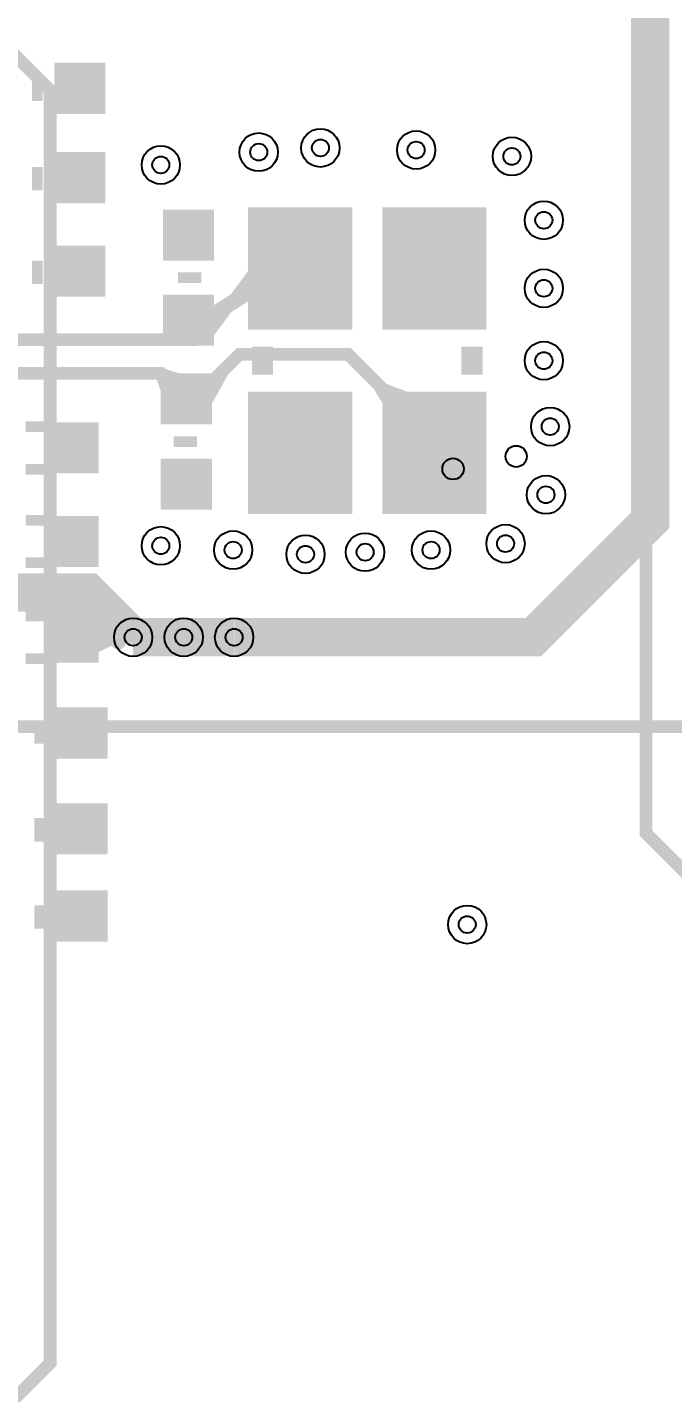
# Model space of a CAD drawing. Extents: x 295 to 3725, y 67 to 3582.
# Drawn here: x 2725 to 3029, y 1305 to 1947 of the extents above; entities that cross this region are included whole.
import ezdxf

# ---------------------------------------------------------------- set-up
doc = ezdxf.new("R2010")
doc.units = 9
for name, color, linetype, true_color in [('BottomLayer', 7, 'Continuous', 0x0000ff), ('Document', 7, 'Continuous', 0xffffff), ('Hole', 7, 'Continuous', 0x222222), ('Inner1', 7, 'Continuous', 0x999966), ('Inner2', 7, 'Continuous', 0x008000), ('Multi-Layer', 7, 'Continuous', 0xc0c0c0), ('TopLayer', 7, 'Continuous', 0xff0000), ('TopPasteMaskLayer', 7, 'Continuous', 0x808080), ('TopSilkLayer', 7, 'Continuous', 0xffcc00), ('TopSolderMaskLayer', 7, 'Continuous', 0x800080)]:
    doc.layers.add(name, color=color, linetype=linetype, true_color=true_color)

msp = doc.modelspace()

# ---------------------------------------------------------------- hatches: boundary and pattern name
at = {"layer": 'BottomLayer'}
msp.add_hatch(color=256, dxfattribs=at).paths.add_polyline_path([(2775.56, 1668.98), (2766.02, 1659.44), (2764.21, 1666.54), (2768.46, 1670.79)])
at = {"layer": 'TopLayer'}
for points in [[(2761, 1907), (2739, 1907), (2739, 1929), (2761, 1929)], [(2761, 1865), (2739, 1865), (2739, 1887), (2761, 1887)], [(2812, 1859.99), (2812, 1838), (2790, 1838), (2790, 1859.99)], [(2829.88, 1805.75), (2829.88, 1860.87), (2877.13, 1860.87), (2877.13, 1805.75)], [(2892.87, 1805.75), (2892.87, 1860.86), (2940.12, 1860.86), (2940.12, 1805.75)], [(2761, 1821), (2739, 1821), (2739, 1843), (2761, 1843)], [(2829.88, 1818.38), (2829.88, 1833.38), (2820.88, 1821.13), (2820.88, 1812.64)], [(2812, 1819.99), (2812, 1798), (2790, 1798), (2790, 1819.99)], [(2812, 1815.5), (2812, 1800.5), (2821, 1812.76), (2821, 1821.24)], [(2810.57, 1783.01), (2811, 1768.01), (2819.56, 1783.32), (2819.33, 1791.57)], [(2789, 1772.39), (2799.59, 1783.01), (2790.06, 1786.19), (2785.82, 1781.94)], [(2789, 1761.01), (2789, 1783), (2811, 1783), (2811, 1761.01)], [(2892.88, 1768.83), (2906.86, 1774.25), (2894.23, 1779.01), (2888.12, 1776.64)], [(2829.88, 1719.13), (2829.88, 1774.25), (2877.13, 1774.25), (2877.13, 1719.13)], [(2892.87, 1719.14), (2892.87, 1774.25), (2940.12, 1774.25), (2940.12, 1719.14)], [(2757.84, 1738), (2738.15, 1738), (2738.15, 1760), (2757.84, 1760)], [(2789, 1721.01), (2789, 1743), (2811, 1743), (2811, 1721.01)], [(2757.84, 1694), (2738.15, 1694), (2738.15, 1716), (2757.84, 1716)], [(2738.16, 1671), (2757.85, 1671), (2757.85, 1649), (2738.16, 1649)], [(2757.85, 1667.5), (2757.85, 1652.5), (2766.85, 1657), (2766.85, 1663)], [(2769.05, 1653.25), (2769.05, 1666.75), (2762.75, 1663), (2762.75, 1657)], [(2740.01, 1626), (2762, 1626), (2762, 1604), (2740.01, 1604)], [(2761.99, 1559), (2739.99, 1559), (2739.99, 1581), (2761.99, 1581)], [(2761.99, 1518), (2739.99, 1518), (2739.99, 1540), (2761.99, 1540)]]:
    msp.add_hatch(color=256, dxfattribs=at).paths.add_polyline_path(points)
at = {"layer": 'TopPasteMaskLayer'}
for points in [[(2761, 1907), (2739, 1907), (2739, 1929), (2761, 1929)], [(2761, 1865), (2739, 1865), (2739, 1887), (2761, 1887)], [(2812, 1859.99), (2812, 1838), (2790, 1838), (2790, 1859.99)], [(2829.88, 1805.75), (2829.88, 1860.87), (2877.13, 1860.87), (2877.13, 1805.75)], [(2892.87, 1805.75), (2892.87, 1860.86), (2940.12, 1860.86), (2940.12, 1805.75)], [(2761, 1821), (2739, 1821), (2739, 1843), (2761, 1843)], [(2812, 1819.99), (2812, 1798), (2790, 1798), (2790, 1819.99)], [(2789, 1761.01), (2789, 1783), (2811, 1783), (2811, 1761.01)], [(2829.88, 1719.13), (2829.88, 1774.25), (2877.13, 1774.25), (2877.13, 1719.13)], [(2892.87, 1719.14), (2892.87, 1774.25), (2940.12, 1774.25), (2940.12, 1719.14)], [(2757.84, 1738), (2738.15, 1738), (2738.15, 1760), (2757.84, 1760)], [(2789, 1721.01), (2789, 1743), (2811, 1743), (2811, 1721.01)], [(2757.84, 1694), (2738.15, 1694), (2738.15, 1716), (2757.84, 1716)], [(2738.16, 1671), (2757.85, 1671), (2757.85, 1649), (2738.16, 1649)], [(2740.01, 1626), (2762, 1626), (2762, 1604), (2740.01, 1604)], [(2761.99, 1559), (2739.99, 1559), (2739.99, 1581), (2761.99, 1581)], [(2761.99, 1518), (2739.99, 1518), (2739.99, 1540), (2761.99, 1540)]]:
    msp.add_hatch(color=256, dxfattribs=at).paths.add_polyline_path(points)
at = {"layer": 'TopSolderMaskLayer'}
for points in [[(2761.99, 1906), (2737.99, 1906), (2737.99, 1930), (2761.99, 1930)], [(2761.99, 1864), (2737.99, 1864), (2737.99, 1888), (2761.99, 1888)], [(2813, 1861), (2813, 1837), (2789, 1837), (2789, 1861)], [(2829.04, 1804.6), (2829.04, 1862.01), (2877.97, 1862.01), (2877.97, 1804.6)], [(2892.03, 1804.6), (2892.03, 1862.01), (2940.96, 1862.01), (2940.96, 1804.6)], [(2761.99, 1820), (2737.99, 1820), (2737.99, 1844), (2761.99, 1844)], [(2813, 1821), (2813, 1797), (2789, 1797), (2789, 1821)], [(2788, 1760.01), (2788, 1784.01), (2812, 1784.01), (2812, 1760.01)], [(2829.04, 1717.99), (2829.04, 1775.4), (2877.97, 1775.4), (2877.97, 1717.99)], [(2892.03, 1717.99), (2892.03, 1775.4), (2940.96, 1775.4), (2940.96, 1717.99)], [(2758.84, 1737), (2737.15, 1737), (2737.15, 1761), (2758.84, 1761)], [(2788, 1720.01), (2788, 1744.01), (2812, 1744.01), (2812, 1720.01)], [(2758.84, 1693), (2737.15, 1693), (2737.15, 1717), (2758.84, 1717)], [(2737.16, 1672), (2758.85, 1672), (2758.85, 1648), (2737.16, 1648)], [(2739, 1627), (2763, 1627), (2763, 1603), (2739, 1603)], [(2762.99, 1558), (2738.99, 1558), (2738.99, 1582), (2762.99, 1582)], [(2762.99, 1517), (2738.99, 1517), (2738.99, 1541), (2762.99, 1541)]]:
    msp.add_hatch(color=256, dxfattribs=at).paths.add_polyline_path(points)

# ---------------------------------------------------------------- linework, layer by layer
at = {"layer": 'BottomLayer'}
for points, const_width in [([(3136, 1448), (3016, 1568), (3016, 2001), (2934, 2083), (2660, 2083)], 6), ([(2775, 1660), (2754, 1681), (2668, 1681)], 18), ([(2775, 1660), (2754, 1681), (2668, 1681)], 6), ([(2822.45, 1660), (2775, 1660)], 18)]:
    msp.add_lwpolyline(points, dxfattribs=dict(at, const_width=const_width))
at = {"layer": 'Document', "const_width": 5}
for points in [[(2735.5, 1759), (2724.5, 1759)], [(2735.5, 1739), (2724.5, 1739)], [(2735.5, 1715), (2724.5, 1715)], [(2735.5, 1695), (2724.5, 1695)], [(2724.5, 1670), (2735.5, 1670)], [(2724.5, 1650), (2735.5, 1650)]]:
    msp.add_lwpolyline(points, dxfattribs=at)
at = {"layer": 'Document'}
msp.add_circle((2925.34, 1739.13), 5, dxfattribs=at)
at = {"layer": 'Hole'}
for centre in [(2863, 1890), (2908, 1889), (2834, 1888), (2953, 1886), (2788, 1882), (2968, 1856), (2968, 1824), (2968, 1790), (2971, 1759), (2969, 1727), (2788, 1703), (2950, 1704), (2822, 1701), (2856, 1699), (2884, 1700), (2915, 1701), (2775, 1660), (2798.77, 1660), (2822.45, 1660), (2932, 1525)]:
    msp.add_circle(centre, 4, dxfattribs=at)
at = {"layer": 'Inner1', "const_width": 6}
msp.add_lwpolyline([(2633, 1968), (2644, 1957), (2696, 1957), (2736, 1917), (2736, 1319), (2649, 1232), (1830, 1232), (1822, 1224)], dxfattribs=at)
at = {"layer": 'Inner2', "const_width": 6}
msp.add_lwpolyline([(2245, 1478), (2263, 1460), (2352, 1460), (2398, 1506), (2574, 1506), (2686, 1618), (3178, 1618), (3329, 1769)], dxfattribs=at)
at = {"layer": 'Multi-Layer'}
for centre in [(2834, 1888), (2863, 1890), (2908, 1889), (2953, 1886), (2788, 1882), (2968, 1856), (2968, 1824), (2968, 1790), (2971, 1759), (2969, 1727), (2788, 1703), (2822, 1701), (2856, 1699), (2884, 1700), (2915, 1701), (2950, 1704), (2775, 1660), (2798.77, 1660), (2822.45, 1660), (2932, 1525)]:
    msp.add_circle(centre, 9, dxfattribs=at)
at = {"layer": 'TopLayer'}
for points, const_width in [([(3113, 2088.6), (3110.4, 2086), (3061, 2086), (3018, 2043), (3018, 1715), (2963, 1660), (2822.5, 1660)], 18), ([(2853.5, 1833.3), (2837.3, 1833.3), (2803.9, 1799.9), (2573.4, 1799.9)], 6), ([(2573.4, 1784.1), (2787.9, 1784.1), (2802, 1770), (2825, 1793), (2876, 1793), (2916.5, 1752.5), (2916.5, 1746.7)], 6), ([(2798.77, 1660), (2775, 1660)], 18), ([(2822.45, 1660), (2798.77, 1660)], 18), ([(2775, 1660), (2748, 1660)], 6)]:
    msp.add_lwpolyline(points, dxfattribs=dict(at, const_width=const_width))
at = {"layer": 'TopSilkLayer'}
for points, const_width in [([(2730, 1912), (2730, 1923)], 5), ([(2730, 1870), (2730, 1881)], 5), ([(2730, 1826), (2730, 1837)], 5), ([(2807, 1829), (2796, 1829)], 5), ([(2835.79, 1783.35), (2835.79, 1796.65)], 10), ([(2934.21, 1783.35), (2934.21, 1796.65)], 10), ([(2794, 1752), (2805, 1752)], 5), ([(2731, 1621), (2731, 1610)], 5), ([(2731, 1564), (2731, 1575)], 5), ([(2731, 1523), (2731, 1534)], 5)]:
    msp.add_lwpolyline(points, dxfattribs=dict(at, const_width=const_width))
msp.add_circle((2955, 1745), 5, dxfattribs=at)

doc.saveas('drawing.dxf')
